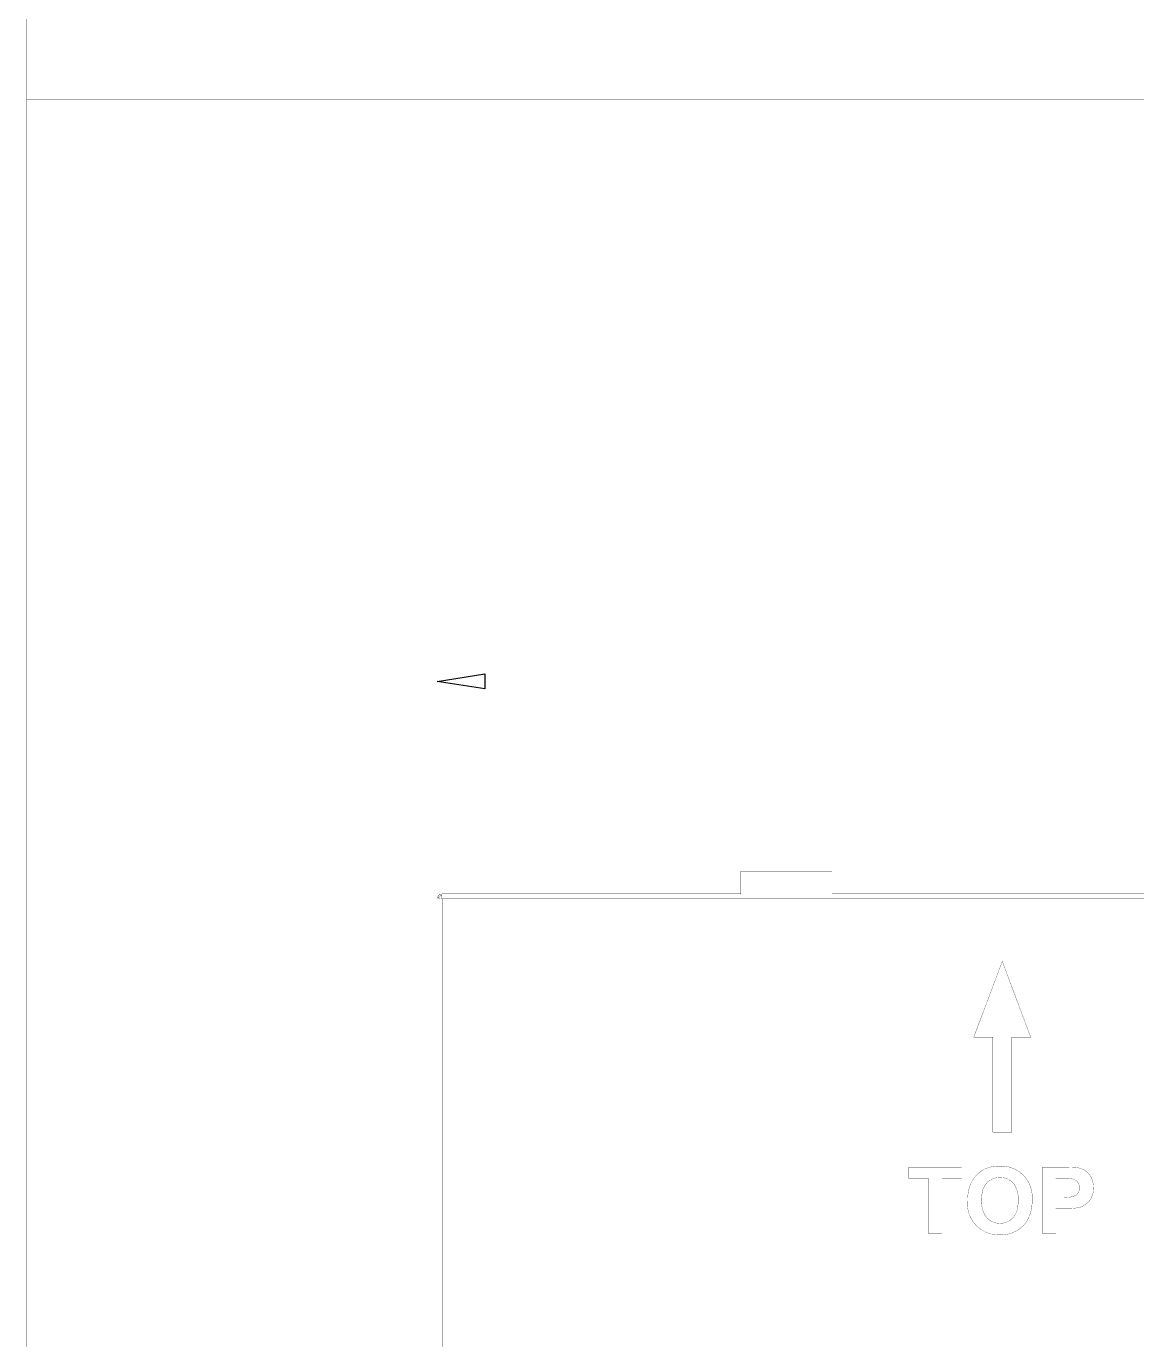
# Model space of a CAD drawing. Header units: inches. Extents: x 0 to 35.2, y -0.7 to 15.9.
# Drawn here: x 21.54 to 23.845, y 4.966 to 7.691 of the extents above; entities that cross this region are included whole.
import ezdxf

# ---------------------------------------------------------------- set-up
doc = ezdxf.new("R2010")
doc.units = ezdxf.units.IN
doc.header["$MEASUREMENT"] = 0
doc.layers.add('Board Outline', color=216, linetype='Continuous')
doc.layers.add('Dimensions', color=6, linetype='Continuous')

msp = doc.modelspace()

# ---------------------------------------------------------------- linework, layer by layer
at = {"layer": 'Board Outline'}
for p, q in [((22.3933, 6.3314), (22.4917, 6.3472)), ((22.4917, 6.3157), (22.3933, 6.3314)), ((22.4917, 6.3472), (22.4917, 6.3157))]:
    msp.add_line(p, q, dxfattribs=at)
for points in [[(21.5406, -0.5315, 0.0005, 0.0005, 0), (21.5406, 15.6102, 0.0005, 0.0005, 0)], [(21.5406, 7.5394, 0.0005, 0.0005, 0), (34.9854, 7.5394, 0.0005, 0.0005, 0)], [(22.3933, 5.9199, 0.0005, 0.0005, 0), (22.3933, 6.3708, 0.0005, 0.0005, 0)], [(22.3933, 6.3314, 0.0005, 0.0005, 0), (25.7318, 6.3314, 0.0005, 0.0005, 0)]]:
    msp.add_lwpolyline(points, format="xyseb", dxfattribs=at)
for points in [[(21.5404, 7.5394, 0.00025, 0.00025, 1), (21.5407, 7.5394, 0.00025, 0.00025, 1)], [(22.3932, 6.3708, 0.00025, 0.00025, 1), (22.3934, 6.3708, 0.00025, 0.00025, 1)], [(22.3932, 6.3314, 0.00025, 0.00025, 1), (22.3934, 6.3314, 0.00025, 0.00025, 1)], [(22.3932, 5.9199, 0.00025, 0.00025, 1), (22.3934, 5.9199, 0.00025, 0.00025, 1)]]:
    msp.add_lwpolyline(points, format="xyseb", close=True, dxfattribs=at)
at = {"layer": 'Dimensions'}
for points in [[(23.0232, 5.8904, 0.0005, 0.0005, 0), (23.0232, 5.9377, 0.0005, 0.0005, 0)], [(23.0232, 5.9377, 0.0005, 0.0005, 0), (23.2122, 5.9377, 0.0005, 0.0005, 0)], [(23.2122, 5.8904, 0.0005, 0.0005, 0), (23.2122, 5.9377, 0.0005, 0.0005, 0)], [(22.3933, 5.8805, 0.0005, 0.0005, -0.196417), (22.3962, 5.8875, 0.0005, 0.0005, 0)], [(22.3953, 5.8846, 0.0005, 0.0005, -0.058999), (22.3953, 5.8857, 0.0005, 0.0005, 0)], [(22.3953, 5.8857, 0.0005, 0.0005, -0.075343), (22.3956, 5.8867, 0.0005, 0.0005, 0)], [(22.3956, 5.8867, 0.0005, 0.0005, -0.093174), (22.3962, 5.8875, 0.0005, 0.0005, 0)], [(22.3962, 5.8875, 0.0005, 0.0005, -0.196417), (22.4031, 5.8904, 0.0005, 0.0005, 0)], [(22.3962, 5.8875, 0.0005, 0.0005, -0.146724), (22.398, 5.8884, 0.0005, 0.0005, 0)], [(22.398, 5.8884, 0.0005, 0.0005, -0.148264), (22.4017, 5.8876, 0.0005, 0.0005, 0)], [(22.3979, 5.8846, 0.0005, 0.0005, -0.096457), (22.4017, 5.8876, 0.0005, 0.0005, 0)], [(22.4017, 5.8876, 0.0005, 0.0005, -0.04459), (22.4022, 5.8893, 0.0005, 0.0005, 0)], [(22.4017, 5.8876, 0.0005, 0.0005, 0), (22.4031, 5.8805, 0.0005, 0.0005, 0)], [(22.4022, 5.8893, 0.0005, 0.0005, -0.044398), (22.4025, 5.8899, 0.0005, 0.0005, 0)], [(22.4025, 5.8899, 0.0005, 0.0005, -0.087318), (22.4028, 5.8903, 0.0005, 0.0005, 0)], [(22.4028, 5.8903, 0.0005, 0.0005, -0.178344), (22.4031, 5.8904, 0.0005, 0.0005, 0)], [(22.4031, 5.8904, 0.0005, 0.0005, 0), (23.0232, 5.8904, 0.0005, 0.0005, 0)], [(23.0232, 5.8896, 0.0005, 0.0005, 0), (23.0232, 5.8904, 0.0005, 0.0005, 0)], [(23.0232, 5.8896, 0.0005, 0.0005, 0), (23.2122, 5.8896, 0.0005, 0.0005, 0)], [(23.2122, 5.8896, 0.0005, 0.0005, 0), (23.2122, 5.8904, 0.0005, 0.0005, 0)], [(23.2122, 5.8904, 0.0005, 0.0005, 0), (24.913, 5.8904, 0.0005, 0.0005, 0)], [(22.3933, 5.8805, 0.0005, 0.0005, -0.263858), (22.3938, 5.8812, 0.0005, 0.0005, 0)], [(22.3933, 4.8846, 0.0005, 0.0005, 0), (22.3933, 5.8805, 0.0005, 0.0005, 0)], [(22.3938, 5.8812, 0.0005, 0.0005, -0.044396), (22.3943, 5.8814, 0.0005, 0.0005, 0)], [(22.3943, 5.8814, 0.0005, 0.0005, -0.026886), (22.3951, 5.8817, 0.0005, 0.0005, 0)], [(22.3951, 5.8817, 0.0005, 0.0005, -0.018721), (22.3961, 5.882, 0.0005, 0.0005, 0)], [(22.3961, 5.882, 0.0005, 0.0005, -0.089527), (22.3953, 5.8846, 0.0005, 0.0005, 0)], [(22.3961, 5.882, 0.0005, 0.0005, -0.065863), (22.3979, 5.8846, 0.0005, 0.0005, 0)], [(22.3961, 5.882, 0.0005, 0.0005, 0), (22.3986, 5.8815, 0.0005, 0.0005, 0)], [(22.3986, 5.8815, 0.0005, 0.0005, 0), (22.4001, 5.8812, 0.0005, 0.0005, 0)], [(22.4001, 5.8812, 0.0005, 0.0005, 0), (22.4016, 5.8809, 0.0005, 0.0005, 0)], [(22.4016, 5.8809, 0.0005, 0.0005, 0), (22.4031, 5.8805, 0.0005, 0.0005, 0)], [(22.4031, 4.8846, 0.0005, 0.0005, 0), (22.4031, 5.8805, 0.0005, 0.0005, 0)], [(22.4031, 5.8805, 0.0005, 0.0005, 0), (25.722, 5.8805, 0.0005, 0.0005, 0)], [(23.5065, 5.5931, 0.0005, 0.0005, 0), (23.5656, 5.7506, 0.0005, 0.0005, 0)], [(23.5656, 5.7506, 0.0005, 0.0005, 0), (23.6246, 5.5931, 0.0005, 0.0005, 0)], [(23.5065, 5.5931, 0.0005, 0.0005, 0), (23.5459, 5.5931, 0.0005, 0.0005, 0)], [(23.5459, 5.3963, 0.0005, 0.0005, 0), (23.5459, 5.5931, 0.0005, 0.0005, 0)], [(23.5853, 5.5931, 0.0005, 0.0005, 0), (23.6246, 5.5931, 0.0005, 0.0005, 0)], [(23.5853, 5.3963, 0.0005, 0.0005, 0), (23.5853, 5.5931, 0.0005, 0.0005, 0)], [(23.5459, 5.3963, 0.0005, 0.0005, 0), (23.5853, 5.3963, 0.0005, 0.0005, 0)], [(23.3719, 5.3235, 0.0005, 0.0005, 0), (23.4813, 5.3235, 0.0005, 0.0005, 0)], [(23.3719, 5.3001, 0.0005, 0.0005, 0), (23.3719, 5.3235, 0.0005, 0.0005, 0)], [(23.4813, 5.3001, 0.0005, 0.0005, 0), (23.4813, 5.3235, 0.0005, 0.0005, 0)], [(23.5, 5.289, 0.0005, 0.0005, -0.141826), (23.5232, 5.3164, 0.0005, 0.0005, 0)], [(23.5232, 5.3164, 0.0005, 0.0005, -0.04375), (23.5307, 5.3203, 0.0005, 0.0005, 0)], [(23.5307, 5.3203, 0.0005, 0.0005, -0.067547), (23.5482, 5.325, 0.0005, 0.0005, 0)], [(23.5482, 5.325, 0.0005, 0.0005, -0.033269), (23.5604, 5.3258, 0.0005, 0.0005, 0)], [(23.5604, 5.3258, 0.0005, 0.0005, -0.462163), (23.6274, 5.2544, 0.0005, 0.0005, 0)], [(23.6491, 5.1857, 0.0005, 0.0005, 0), (23.6491, 5.3235, 0.0005, 0.0005, 0)], [(23.6491, 5.3235, 0.0005, 0.0005, 0), (23.6938, 5.3235, 0.0005, 0.0005, 0)], [(23.6938, 5.3235, 0.0005, 0.0005, -0.008592), (23.7085, 5.3232, 0.0005, 0.0005, 0)], [(23.7085, 5.3232, 0.0005, 0.0005, -0.008453), (23.7157, 5.3229, 0.0005, 0.0005, 0)], [(23.7157, 5.3229, 0.0005, 0.0005, -0.015165), (23.722, 5.3223, 0.0005, 0.0005, 0)], [(23.722, 5.3223, 0.0005, 0.0005, -0.032892), (23.7269, 5.3214, 0.0005, 0.0005, 0)], [(23.7269, 5.3214, 0.0005, 0.0005, -0.281015), (23.7534, 5.2932, 0.0005, 0.0005, 0)], [(23.3719, 5.3001, 0.0005, 0.0005, 0), (23.4127, 5.3001, 0.0005, 0.0005, 0)], [(23.4127, 5.1857, 0.0005, 0.0005, 0), (23.4127, 5.3001, 0.0005, 0.0005, 0)], [(23.4406, 5.3001, 0.0005, 0.0005, 0), (23.4813, 5.3001, 0.0005, 0.0005, 0)], [(23.4406, 5.1857, 0.0005, 0.0005, 0), (23.4406, 5.3001, 0.0005, 0.0005, 0)], [(23.4957, 5.2753, 0.0005, 0.0005, -0.052829), (23.5, 5.289, 0.0005, 0.0005, 0)], [(23.5241, 5.2718, 0.0005, 0.0005, -0.379554), (23.5607, 5.302, 0.0005, 0.0005, 0)], [(23.5607, 5.302, 0.0005, 0.0005, -0.275523), (23.5921, 5.2852, 0.0005, 0.0005, 0)], [(23.677, 5.261, 0.0005, 0.0005, 0), (23.677, 5.3001, 0.0005, 0.0005, 0)], [(23.677, 5.3001, 0.0005, 0.0005, 0), (23.6904, 5.3001, 0.0005, 0.0005, 0)], [(23.6904, 5.3001, 0.0005, 0.0005, 0), (23.6945, 5.3001, 0.0005, 0.0005, 0)], [(23.6945, 5.3001, 0.0005, 0.0005, 0), (23.6986, 5.3001, 0.0005, 0.0005, 0)], [(23.6986, 5.3001, 0.0005, 0.0005, -0.005182), (23.7027, 5.2999, 0.0005, 0.0005, 0)], [(23.7027, 5.2999, 0.0005, 0.0005, -0.031415), (23.7104, 5.2992, 0.0005, 0.0005, 0)], [(23.7104, 5.2992, 0.0005, 0.0005, -0.382037), (23.726, 5.2806, 0.0005, 0.0005, 0)], [(23.7534, 5.2932, 0.0005, 0.0005, -0.055894), (23.7547, 5.281, 0.0005, 0.0005, 0)], [(23.4937, 5.2537, 0.0005, 0.0005, -0.030552), (23.4945, 5.2682, 0.0005, 0.0005, 0)], [(23.4945, 5.2682, 0.0005, 0.0005, -0.020497), (23.4957, 5.2753, 0.0005, 0.0005, 0)], [(23.5224, 5.2547, 0.0005, 0.0005, -0.054561), (23.5241, 5.2718, 0.0005, 0.0005, 0)], [(23.5921, 5.2852, 0.0005, 0.0005, -0.133011), (23.5987, 5.255, 0.0005, 0.0005, 0)], [(23.677, 5.261, 0.0005, 0.0005, 0), (23.6922, 5.261, 0.0005, 0.0005, 0)], [(23.7163, 5.2641, 0.0005, 0.0005, -0.113656), (23.6922, 5.261, 0.0005, 0.0005, 0)], [(23.726, 5.2806, 0.0005, 0.0005, -0.28687), (23.7163, 5.2641, 0.0005, 0.0005, 0)], [(23.7547, 5.281, 0.0005, 0.0005, -0.369904), (23.7239, 5.2397, 0.0005, 0.0005, 0)], [(23.5607, 5.1834, 0.0005, 0.0005, -0.462154), (23.4937, 5.2537, 0.0005, 0.0005, 0)], [(23.5293, 5.2245, 0.0005, 0.0005, -0.136074), (23.5224, 5.2547, 0.0005, 0.0005, 0)], [(23.597, 5.2377, 0.0005, 0.0005, -0.375018), (23.5607, 5.2071, 0.0005, 0.0005, 0)], [(23.5987, 5.255, 0.0005, 0.0005, -0.054564), (23.597, 5.2377, 0.0005, 0.0005, 0)], [(23.6274, 5.2544, 0.0005, 0.0005, -0.149994), (23.6158, 5.2103, 0.0005, 0.0005, 0)], [(23.677, 5.2377, 0.0005, 0.0005, 0), (23.6951, 5.2377, 0.0005, 0.0005, 0)], [(23.677, 5.1857, 0.0005, 0.0005, 0), (23.677, 5.2377, 0.0005, 0.0005, 0)], [(23.7008, 5.2377, 0.0005, 0.0005, -0.00446), (23.6951, 5.2377, 0.0005, 0.0005, 0)], [(23.7066, 5.2379, 0.0005, 0.0005, -0.005835), (23.7008, 5.2377, 0.0005, 0.0005, 0)], [(23.7123, 5.2382, 0.0005, 0.0005, -0.007681), (23.7066, 5.2379, 0.0005, 0.0005, 0)], [(23.7239, 5.2397, 0.0005, 0.0005, -0.030457), (23.7123, 5.2382, 0.0005, 0.0005, 0)], [(23.5607, 5.2071, 0.0005, 0.0005, -0.271099), (23.5293, 5.2245, 0.0005, 0.0005, 0)], [(23.6158, 5.2103, 0.0005, 0.0005, -0.261191), (23.5607, 5.1834, 0.0005, 0.0005, 0)], [(23.4127, 5.1857, 0.0005, 0.0005, 0), (23.4406, 5.1857, 0.0005, 0.0005, 0)], [(23.6491, 5.1857, 0.0005, 0.0005, 0), (23.677, 5.1857, 0.0005, 0.0005, 0)]]:
    msp.add_lwpolyline(points, format="xyseb", dxfattribs=at)
for points in [[(23.0231, 5.9377, 0.00025, 0.00025, 1), (23.0233, 5.9377, 0.00025, 0.00025, 1)], [(23.0231, 5.9377, 0.00025, 0.00025, 1), (23.0233, 5.9377, 0.00025, 0.00025, 1)], [(23.212, 5.9377, 0.00025, 0.00025, 1), (23.2123, 5.9377, 0.00025, 0.00025, 1)], [(23.212, 5.9377, 0.00025, 0.00025, 1), (23.2123, 5.9377, 0.00025, 0.00025, 1)], [(22.3952, 5.8857, 0.00025, 0.00025, 1), (22.3955, 5.8857, 0.00025, 0.00025, 1)], [(22.3952, 5.8857, 0.00025, 0.00025, 1), (22.3955, 5.8857, 0.00025, 0.00025, 1)], [(22.3955, 5.8867, 0.00025, 0.00025, 1), (22.3957, 5.8867, 0.00025, 0.00025, 1)], [(22.3955, 5.8867, 0.00025, 0.00025, 1), (22.3957, 5.8867, 0.00025, 0.00025, 1)], [(22.396, 5.8875, 0.00025, 0.00025, 1), (22.3963, 5.8875, 0.00025, 0.00025, 1)], [(22.396, 5.8875, 0.00025, 0.00025, 1), (22.3963, 5.8875, 0.00025, 0.00025, 1)], [(22.396, 5.8875, 0.00025, 0.00025, 1), (22.3963, 5.8875, 0.00025, 0.00025, 1)], [(22.396, 5.8875, 0.00025, 0.00025, 1), (22.3963, 5.8875, 0.00025, 0.00025, 1)], [(22.3978, 5.8884, 0.00025, 0.00025, 1), (22.3981, 5.8884, 0.00025, 0.00025, 1)], [(22.3978, 5.8884, 0.00025, 0.00025, 1), (22.3981, 5.8884, 0.00025, 0.00025, 1)], [(22.4016, 5.8876, 0.00025, 0.00025, 1), (22.4019, 5.8876, 0.00025, 0.00025, 1)], [(22.4016, 5.8876, 0.00025, 0.00025, 1), (22.4019, 5.8876, 0.00025, 0.00025, 1)], [(22.4016, 5.8876, 0.00025, 0.00025, 1), (22.4019, 5.8876, 0.00025, 0.00025, 1)], [(22.4016, 5.8876, 0.00025, 0.00025, 1), (22.4019, 5.8876, 0.00025, 0.00025, 1)], [(22.4021, 5.8893, 0.00025, 0.00025, 1), (22.4024, 5.8893, 0.00025, 0.00025, 1)], [(22.4021, 5.8893, 0.00025, 0.00025, 1), (22.4024, 5.8893, 0.00025, 0.00025, 1)], [(22.4024, 5.8899, 0.00025, 0.00025, 1), (22.4027, 5.8899, 0.00025, 0.00025, 1)], [(22.4024, 5.8899, 0.00025, 0.00025, 1), (22.4027, 5.8899, 0.00025, 0.00025, 1)], [(22.4027, 5.8903, 0.00025, 0.00025, 1), (22.403, 5.8903, 0.00025, 0.00025, 1)], [(22.4027, 5.8903, 0.00025, 0.00025, 1), (22.403, 5.8903, 0.00025, 0.00025, 1)], [(22.403, 5.8904, 0.00025, 0.00025, 1), (22.4033, 5.8904, 0.00025, 0.00025, 1)], [(22.403, 5.8904, 0.00025, 0.00025, 1), (22.4033, 5.8904, 0.00025, 0.00025, 1)], [(22.403, 5.8904, 0.00025, 0.00025, 1), (22.4033, 5.8904, 0.00025, 0.00025, 1)], [(23.0231, 5.8904, 0.00025, 0.00025, 1), (23.0233, 5.8904, 0.00025, 0.00025, 1)], [(23.0231, 5.8904, 0.00025, 0.00025, 1), (23.0233, 5.8904, 0.00025, 0.00025, 1)], [(23.0231, 5.8904, 0.00025, 0.00025, 1), (23.0233, 5.8904, 0.00025, 0.00025, 1)], [(23.0231, 5.8896, 0.00025, 0.00025, 1), (23.0233, 5.8896, 0.00025, 0.00025, 1)], [(23.0231, 5.8896, 0.00025, 0.00025, 1), (23.0233, 5.8896, 0.00025, 0.00025, 1)], [(23.212, 5.8904, 0.00025, 0.00025, 1), (23.2123, 5.8904, 0.00025, 0.00025, 1)], [(23.212, 5.8904, 0.00025, 0.00025, 1), (23.2123, 5.8904, 0.00025, 0.00025, 1)], [(23.212, 5.8904, 0.00025, 0.00025, 1), (23.2123, 5.8904, 0.00025, 0.00025, 1)], [(23.212, 5.8896, 0.00025, 0.00025, 1), (23.2123, 5.8896, 0.00025, 0.00025, 1)], [(23.212, 5.8896, 0.00025, 0.00025, 1), (23.2123, 5.8896, 0.00025, 0.00025, 1)], [(22.3932, 5.8805, 0.00025, 0.00025, 1), (22.3934, 5.8805, 0.00025, 0.00025, 1)], [(22.3932, 5.8805, 0.00025, 0.00025, 1), (22.3934, 5.8805, 0.00025, 0.00025, 1)], [(22.3932, 5.8805, 0.00025, 0.00025, 1), (22.3934, 5.8805, 0.00025, 0.00025, 1)], [(22.3936, 5.8812, 0.00025, 0.00025, 1), (22.3939, 5.8812, 0.00025, 0.00025, 1)], [(22.3936, 5.8812, 0.00025, 0.00025, 1), (22.3939, 5.8812, 0.00025, 0.00025, 1)], [(22.3942, 5.8814, 0.00025, 0.00025, 1), (22.3945, 5.8814, 0.00025, 0.00025, 1)], [(22.3942, 5.8814, 0.00025, 0.00025, 1), (22.3945, 5.8814, 0.00025, 0.00025, 1)], [(22.395, 5.8817, 0.00025, 0.00025, 1), (22.3953, 5.8817, 0.00025, 0.00025, 1)], [(22.395, 5.8817, 0.00025, 0.00025, 1), (22.3953, 5.8817, 0.00025, 0.00025, 1)], [(22.3952, 5.8846, 0.00025, 0.00025, 1), (22.3954, 5.8846, 0.00025, 0.00025, 1)], [(22.3952, 5.8846, 0.00025, 0.00025, 1), (22.3954, 5.8846, 0.00025, 0.00025, 1)], [(22.396, 5.882, 0.00025, 0.00025, 1), (22.3962, 5.882, 0.00025, 0.00025, 1)], [(22.396, 5.882, 0.00025, 0.00025, 1), (22.3962, 5.882, 0.00025, 0.00025, 1)], [(22.396, 5.882, 0.00025, 0.00025, 1), (22.3962, 5.882, 0.00025, 0.00025, 1)], [(22.396, 5.882, 0.00025, 0.00025, 1), (22.3962, 5.882, 0.00025, 0.00025, 1)], [(22.3978, 5.8846, 0.00025, 0.00025, 1), (22.398, 5.8846, 0.00025, 0.00025, 1)], [(22.3978, 5.8846, 0.00025, 0.00025, 1), (22.398, 5.8846, 0.00025, 0.00025, 1)], [(22.3985, 5.8815, 0.00025, 0.00025, 1), (22.3988, 5.8815, 0.00025, 0.00025, 1)], [(22.3985, 5.8815, 0.00025, 0.00025, 1), (22.3988, 5.8815, 0.00025, 0.00025, 1)], [(22.3999, 5.8812, 0.00025, 0.00025, 1), (22.4002, 5.8812, 0.00025, 0.00025, 1)], [(22.3999, 5.8812, 0.00025, 0.00025, 1), (22.4002, 5.8812, 0.00025, 0.00025, 1)], [(22.4015, 5.8809, 0.00025, 0.00025, 1), (22.4017, 5.8809, 0.00025, 0.00025, 1)], [(22.4015, 5.8809, 0.00025, 0.00025, 1), (22.4017, 5.8809, 0.00025, 0.00025, 1)], [(22.403, 5.8805, 0.00025, 0.00025, 1), (22.4033, 5.8805, 0.00025, 0.00025, 1)], [(22.403, 5.8805, 0.00025, 0.00025, 1), (22.4033, 5.8805, 0.00025, 0.00025, 1)], [(22.403, 5.8805, 0.00025, 0.00025, 1), (22.4033, 5.8805, 0.00025, 0.00025, 1)], [(22.403, 5.8805, 0.00025, 0.00025, 1), (22.4033, 5.8805, 0.00025, 0.00025, 1)], [(23.5655, 5.7506, 0.00025, 0.00025, 1), (23.5657, 5.7506, 0.00025, 0.00025, 1)], [(23.5655, 5.7506, 0.00025, 0.00025, 1), (23.5657, 5.7506, 0.00025, 0.00025, 1)], [(23.5064, 5.5931, 0.00025, 0.00025, 1), (23.5067, 5.5931, 0.00025, 0.00025, 1)], [(23.5064, 5.5931, 0.00025, 0.00025, 1), (23.5067, 5.5931, 0.00025, 0.00025, 1)], [(23.5458, 5.5931, 0.00025, 0.00025, 1), (23.546, 5.5931, 0.00025, 0.00025, 1)], [(23.5458, 5.5931, 0.00025, 0.00025, 1), (23.546, 5.5931, 0.00025, 0.00025, 1)], [(23.5852, 5.5931, 0.00025, 0.00025, 1), (23.5854, 5.5931, 0.00025, 0.00025, 1)], [(23.5852, 5.5931, 0.00025, 0.00025, 1), (23.5854, 5.5931, 0.00025, 0.00025, 1)], [(23.6245, 5.5931, 0.00025, 0.00025, 1), (23.6248, 5.5931, 0.00025, 0.00025, 1)], [(23.6245, 5.5931, 0.00025, 0.00025, 1), (23.6248, 5.5931, 0.00025, 0.00025, 1)], [(23.5458, 5.3963, 0.00025, 0.00025, 1), (23.546, 5.3963, 0.00025, 0.00025, 1)], [(23.5458, 5.3963, 0.00025, 0.00025, 1), (23.546, 5.3963, 0.00025, 0.00025, 1)], [(23.5852, 5.3963, 0.00025, 0.00025, 1), (23.5854, 5.3963, 0.00025, 0.00025, 1)], [(23.5852, 5.3963, 0.00025, 0.00025, 1), (23.5854, 5.3963, 0.00025, 0.00025, 1)], [(23.3717, 5.3235, 0.00025, 0.00025, 1), (23.372, 5.3235, 0.00025, 0.00025, 1)], [(23.3717, 5.3235, 0.00025, 0.00025, 1), (23.372, 5.3235, 0.00025, 0.00025, 1)], [(23.4812, 5.3235, 0.00025, 0.00025, 1), (23.4814, 5.3235, 0.00025, 0.00025, 1)], [(23.4812, 5.3235, 0.00025, 0.00025, 1), (23.4814, 5.3235, 0.00025, 0.00025, 1)], [(23.5231, 5.3164, 0.00025, 0.00025, 1), (23.5233, 5.3164, 0.00025, 0.00025, 1)], [(23.5231, 5.3164, 0.00025, 0.00025, 1), (23.5233, 5.3164, 0.00025, 0.00025, 1)], [(23.5305, 5.3203, 0.00025, 0.00025, 1), (23.5308, 5.3203, 0.00025, 0.00025, 1)], [(23.5305, 5.3203, 0.00025, 0.00025, 1), (23.5308, 5.3203, 0.00025, 0.00025, 1)], [(23.5481, 5.325, 0.00025, 0.00025, 1), (23.5484, 5.325, 0.00025, 0.00025, 1)], [(23.5481, 5.325, 0.00025, 0.00025, 1), (23.5484, 5.325, 0.00025, 0.00025, 1)], [(23.5603, 5.3258, 0.00025, 0.00025, 1), (23.5605, 5.3258, 0.00025, 0.00025, 1)], [(23.5603, 5.3258, 0.00025, 0.00025, 1), (23.5605, 5.3258, 0.00025, 0.00025, 1)], [(23.649, 5.3235, 0.00025, 0.00025, 1), (23.6493, 5.3235, 0.00025, 0.00025, 1)], [(23.649, 5.3235, 0.00025, 0.00025, 1), (23.6493, 5.3235, 0.00025, 0.00025, 1)], [(23.6937, 5.3235, 0.00025, 0.00025, 1), (23.6939, 5.3235, 0.00025, 0.00025, 1)], [(23.6937, 5.3235, 0.00025, 0.00025, 1), (23.6939, 5.3235, 0.00025, 0.00025, 1)], [(23.7084, 5.3232, 0.00025, 0.00025, 1), (23.7087, 5.3232, 0.00025, 0.00025, 1)], [(23.7084, 5.3232, 0.00025, 0.00025, 1), (23.7087, 5.3232, 0.00025, 0.00025, 1)], [(23.7156, 5.3229, 0.00025, 0.00025, 1), (23.7159, 5.3229, 0.00025, 0.00025, 1)], [(23.7156, 5.3229, 0.00025, 0.00025, 1), (23.7159, 5.3229, 0.00025, 0.00025, 1)], [(23.7219, 5.3223, 0.00025, 0.00025, 1), (23.7221, 5.3223, 0.00025, 0.00025, 1)], [(23.7219, 5.3223, 0.00025, 0.00025, 1), (23.7221, 5.3223, 0.00025, 0.00025, 1)], [(23.7267, 5.3214, 0.00025, 0.00025, 1), (23.727, 5.3214, 0.00025, 0.00025, 1)], [(23.7267, 5.3214, 0.00025, 0.00025, 1), (23.727, 5.3214, 0.00025, 0.00025, 1)], [(23.3717, 5.3001, 0.00025, 0.00025, 1), (23.372, 5.3001, 0.00025, 0.00025, 1)], [(23.3717, 5.3001, 0.00025, 0.00025, 1), (23.372, 5.3001, 0.00025, 0.00025, 1)], [(23.4126, 5.3001, 0.00025, 0.00025, 1), (23.4128, 5.3001, 0.00025, 0.00025, 1)], [(23.4126, 5.3001, 0.00025, 0.00025, 1), (23.4128, 5.3001, 0.00025, 0.00025, 1)], [(23.4404, 5.3001, 0.00025, 0.00025, 1), (23.4407, 5.3001, 0.00025, 0.00025, 1)], [(23.4404, 5.3001, 0.00025, 0.00025, 1), (23.4407, 5.3001, 0.00025, 0.00025, 1)], [(23.4812, 5.3001, 0.00025, 0.00025, 1), (23.4814, 5.3001, 0.00025, 0.00025, 1)], [(23.4812, 5.3001, 0.00025, 0.00025, 1), (23.4814, 5.3001, 0.00025, 0.00025, 1)], [(23.4999, 5.289, 0.00025, 0.00025, 1), (23.5001, 5.289, 0.00025, 0.00025, 1)], [(23.4999, 5.289, 0.00025, 0.00025, 1), (23.5001, 5.289, 0.00025, 0.00025, 1)], [(23.5606, 5.302, 0.00025, 0.00025, 1), (23.5608, 5.302, 0.00025, 0.00025, 1)], [(23.5606, 5.302, 0.00025, 0.00025, 1), (23.5608, 5.302, 0.00025, 0.00025, 1)], [(23.6768, 5.3001, 0.00025, 0.00025, 1), (23.6771, 5.3001, 0.00025, 0.00025, 1)], [(23.6768, 5.3001, 0.00025, 0.00025, 1), (23.6771, 5.3001, 0.00025, 0.00025, 1)], [(23.6903, 5.3001, 0.00025, 0.00025, 1), (23.6905, 5.3001, 0.00025, 0.00025, 1)], [(23.6903, 5.3001, 0.00025, 0.00025, 1), (23.6905, 5.3001, 0.00025, 0.00025, 1)], [(23.6943, 5.3001, 0.00025, 0.00025, 1), (23.6946, 5.3001, 0.00025, 0.00025, 1)], [(23.6943, 5.3001, 0.00025, 0.00025, 1), (23.6946, 5.3001, 0.00025, 0.00025, 1)], [(23.6985, 5.3001, 0.00025, 0.00025, 1), (23.6988, 5.3001, 0.00025, 0.00025, 1)], [(23.6985, 5.3001, 0.00025, 0.00025, 1), (23.6988, 5.3001, 0.00025, 0.00025, 1)], [(23.7026, 5.2999, 0.00025, 0.00025, 1), (23.7028, 5.2999, 0.00025, 0.00025, 1)], [(23.7026, 5.2999, 0.00025, 0.00025, 1), (23.7028, 5.2999, 0.00025, 0.00025, 1)], [(23.7102, 5.2992, 0.00025, 0.00025, 1), (23.7105, 5.2992, 0.00025, 0.00025, 1)], [(23.7102, 5.2992, 0.00025, 0.00025, 1), (23.7105, 5.2992, 0.00025, 0.00025, 1)], [(23.7533, 5.2932, 0.00025, 0.00025, 1), (23.7535, 5.2932, 0.00025, 0.00025, 1)], [(23.7533, 5.2932, 0.00025, 0.00025, 1), (23.7535, 5.2932, 0.00025, 0.00025, 1)], [(23.4944, 5.2682, 0.00025, 0.00025, 1), (23.4946, 5.2682, 0.00025, 0.00025, 1)], [(23.4944, 5.2682, 0.00025, 0.00025, 1), (23.4946, 5.2682, 0.00025, 0.00025, 1)], [(23.4956, 5.2753, 0.00025, 0.00025, 1), (23.4958, 5.2753, 0.00025, 0.00025, 1)], [(23.4956, 5.2753, 0.00025, 0.00025, 1), (23.4958, 5.2753, 0.00025, 0.00025, 1)], [(23.5239, 5.2718, 0.00025, 0.00025, 1), (23.5242, 5.2718, 0.00025, 0.00025, 1)], [(23.5239, 5.2718, 0.00025, 0.00025, 1), (23.5242, 5.2718, 0.00025, 0.00025, 1)], [(23.5919, 5.2852, 0.00025, 0.00025, 1), (23.5922, 5.2852, 0.00025, 0.00025, 1)], [(23.5919, 5.2852, 0.00025, 0.00025, 1), (23.5922, 5.2852, 0.00025, 0.00025, 1)], [(23.6768, 5.261, 0.00025, 0.00025, 1), (23.6771, 5.261, 0.00025, 0.00025, 1)], [(23.6768, 5.261, 0.00025, 0.00025, 1), (23.6771, 5.261, 0.00025, 0.00025, 1)], [(23.6921, 5.261, 0.00025, 0.00025, 1), (23.6923, 5.261, 0.00025, 0.00025, 1)], [(23.6921, 5.261, 0.00025, 0.00025, 1), (23.6923, 5.261, 0.00025, 0.00025, 1)], [(23.7162, 5.2641, 0.00025, 0.00025, 1), (23.7164, 5.2641, 0.00025, 0.00025, 1)], [(23.7162, 5.2641, 0.00025, 0.00025, 1), (23.7164, 5.2641, 0.00025, 0.00025, 1)], [(23.7259, 5.2806, 0.00025, 0.00025, 1), (23.7261, 5.2806, 0.00025, 0.00025, 1)], [(23.7259, 5.2806, 0.00025, 0.00025, 1), (23.7261, 5.2806, 0.00025, 0.00025, 1)], [(23.7546, 5.281, 0.00025, 0.00025, 1), (23.7548, 5.281, 0.00025, 0.00025, 1)], [(23.7546, 5.281, 0.00025, 0.00025, 1), (23.7548, 5.281, 0.00025, 0.00025, 1)], [(23.4936, 5.2537, 0.00025, 0.00025, 1), (23.4938, 5.2537, 0.00025, 0.00025, 1)], [(23.4936, 5.2537, 0.00025, 0.00025, 1), (23.4938, 5.2537, 0.00025, 0.00025, 1)], [(23.5222, 5.2547, 0.00025, 0.00025, 1), (23.5225, 5.2547, 0.00025, 0.00025, 1)], [(23.5222, 5.2547, 0.00025, 0.00025, 1), (23.5225, 5.2547, 0.00025, 0.00025, 1)], [(23.5969, 5.2377, 0.00025, 0.00025, 1), (23.5971, 5.2377, 0.00025, 0.00025, 1)], [(23.5969, 5.2377, 0.00025, 0.00025, 1), (23.5971, 5.2377, 0.00025, 0.00025, 1)], [(23.5986, 5.255, 0.00025, 0.00025, 1), (23.5989, 5.255, 0.00025, 0.00025, 1)], [(23.5986, 5.255, 0.00025, 0.00025, 1), (23.5989, 5.255, 0.00025, 0.00025, 1)], [(23.6273, 5.2544, 0.00025, 0.00025, 1), (23.6275, 5.2544, 0.00025, 0.00025, 1)], [(23.6273, 5.2544, 0.00025, 0.00025, 1), (23.6275, 5.2544, 0.00025, 0.00025, 1)], [(23.6768, 5.2377, 0.00025, 0.00025, 1), (23.6771, 5.2377, 0.00025, 0.00025, 1)], [(23.6768, 5.2377, 0.00025, 0.00025, 1), (23.6771, 5.2377, 0.00025, 0.00025, 1)], [(23.695, 5.2377, 0.00025, 0.00025, 1), (23.6953, 5.2377, 0.00025, 0.00025, 1)], [(23.695, 5.2377, 0.00025, 0.00025, 1), (23.6953, 5.2377, 0.00025, 0.00025, 1)], [(23.7007, 5.2377, 0.00025, 0.00025, 1), (23.701, 5.2377, 0.00025, 0.00025, 1)], [(23.7007, 5.2377, 0.00025, 0.00025, 1), (23.701, 5.2377, 0.00025, 0.00025, 1)], [(23.7065, 5.2379, 0.00025, 0.00025, 1), (23.7068, 5.2379, 0.00025, 0.00025, 1)], [(23.7065, 5.2379, 0.00025, 0.00025, 1), (23.7068, 5.2379, 0.00025, 0.00025, 1)], [(23.7122, 5.2382, 0.00025, 0.00025, 1), (23.7125, 5.2382, 0.00025, 0.00025, 1)], [(23.7122, 5.2382, 0.00025, 0.00025, 1), (23.7125, 5.2382, 0.00025, 0.00025, 1)], [(23.7238, 5.2397, 0.00025, 0.00025, 1), (23.724, 5.2397, 0.00025, 0.00025, 1)], [(23.7238, 5.2397, 0.00025, 0.00025, 1), (23.724, 5.2397, 0.00025, 0.00025, 1)], [(23.5292, 5.2245, 0.00025, 0.00025, 1), (23.5294, 5.2245, 0.00025, 0.00025, 1)], [(23.5292, 5.2245, 0.00025, 0.00025, 1), (23.5294, 5.2245, 0.00025, 0.00025, 1)], [(23.5606, 5.2071, 0.00025, 0.00025, 1), (23.5608, 5.2071, 0.00025, 0.00025, 1)], [(23.5606, 5.2071, 0.00025, 0.00025, 1), (23.5608, 5.2071, 0.00025, 0.00025, 1)], [(23.6156, 5.2103, 0.00025, 0.00025, 1), (23.6159, 5.2103, 0.00025, 0.00025, 1)], [(23.6156, 5.2103, 0.00025, 0.00025, 1), (23.6159, 5.2103, 0.00025, 0.00025, 1)], [(23.4126, 5.1857, 0.00025, 0.00025, 1), (23.4128, 5.1857, 0.00025, 0.00025, 1)], [(23.4126, 5.1857, 0.00025, 0.00025, 1), (23.4128, 5.1857, 0.00025, 0.00025, 1)], [(23.4404, 5.1857, 0.00025, 0.00025, 1), (23.4407, 5.1857, 0.00025, 0.00025, 1)], [(23.4404, 5.1857, 0.00025, 0.00025, 1), (23.4407, 5.1857, 0.00025, 0.00025, 1)], [(23.5606, 5.1834, 0.00025, 0.00025, 1), (23.5608, 5.1834, 0.00025, 0.00025, 1)], [(23.5606, 5.1834, 0.00025, 0.00025, 1), (23.5608, 5.1834, 0.00025, 0.00025, 1)], [(23.649, 5.1857, 0.00025, 0.00025, 1), (23.6493, 5.1857, 0.00025, 0.00025, 1)], [(23.649, 5.1857, 0.00025, 0.00025, 1), (23.6493, 5.1857, 0.00025, 0.00025, 1)], [(23.6768, 5.1857, 0.00025, 0.00025, 1), (23.6771, 5.1857, 0.00025, 0.00025, 1)], [(23.6768, 5.1857, 0.00025, 0.00025, 1), (23.6771, 5.1857, 0.00025, 0.00025, 1)]]:
    msp.add_lwpolyline(points, format="xyseb", close=True, dxfattribs=at)

doc.saveas('drawing.dxf')
